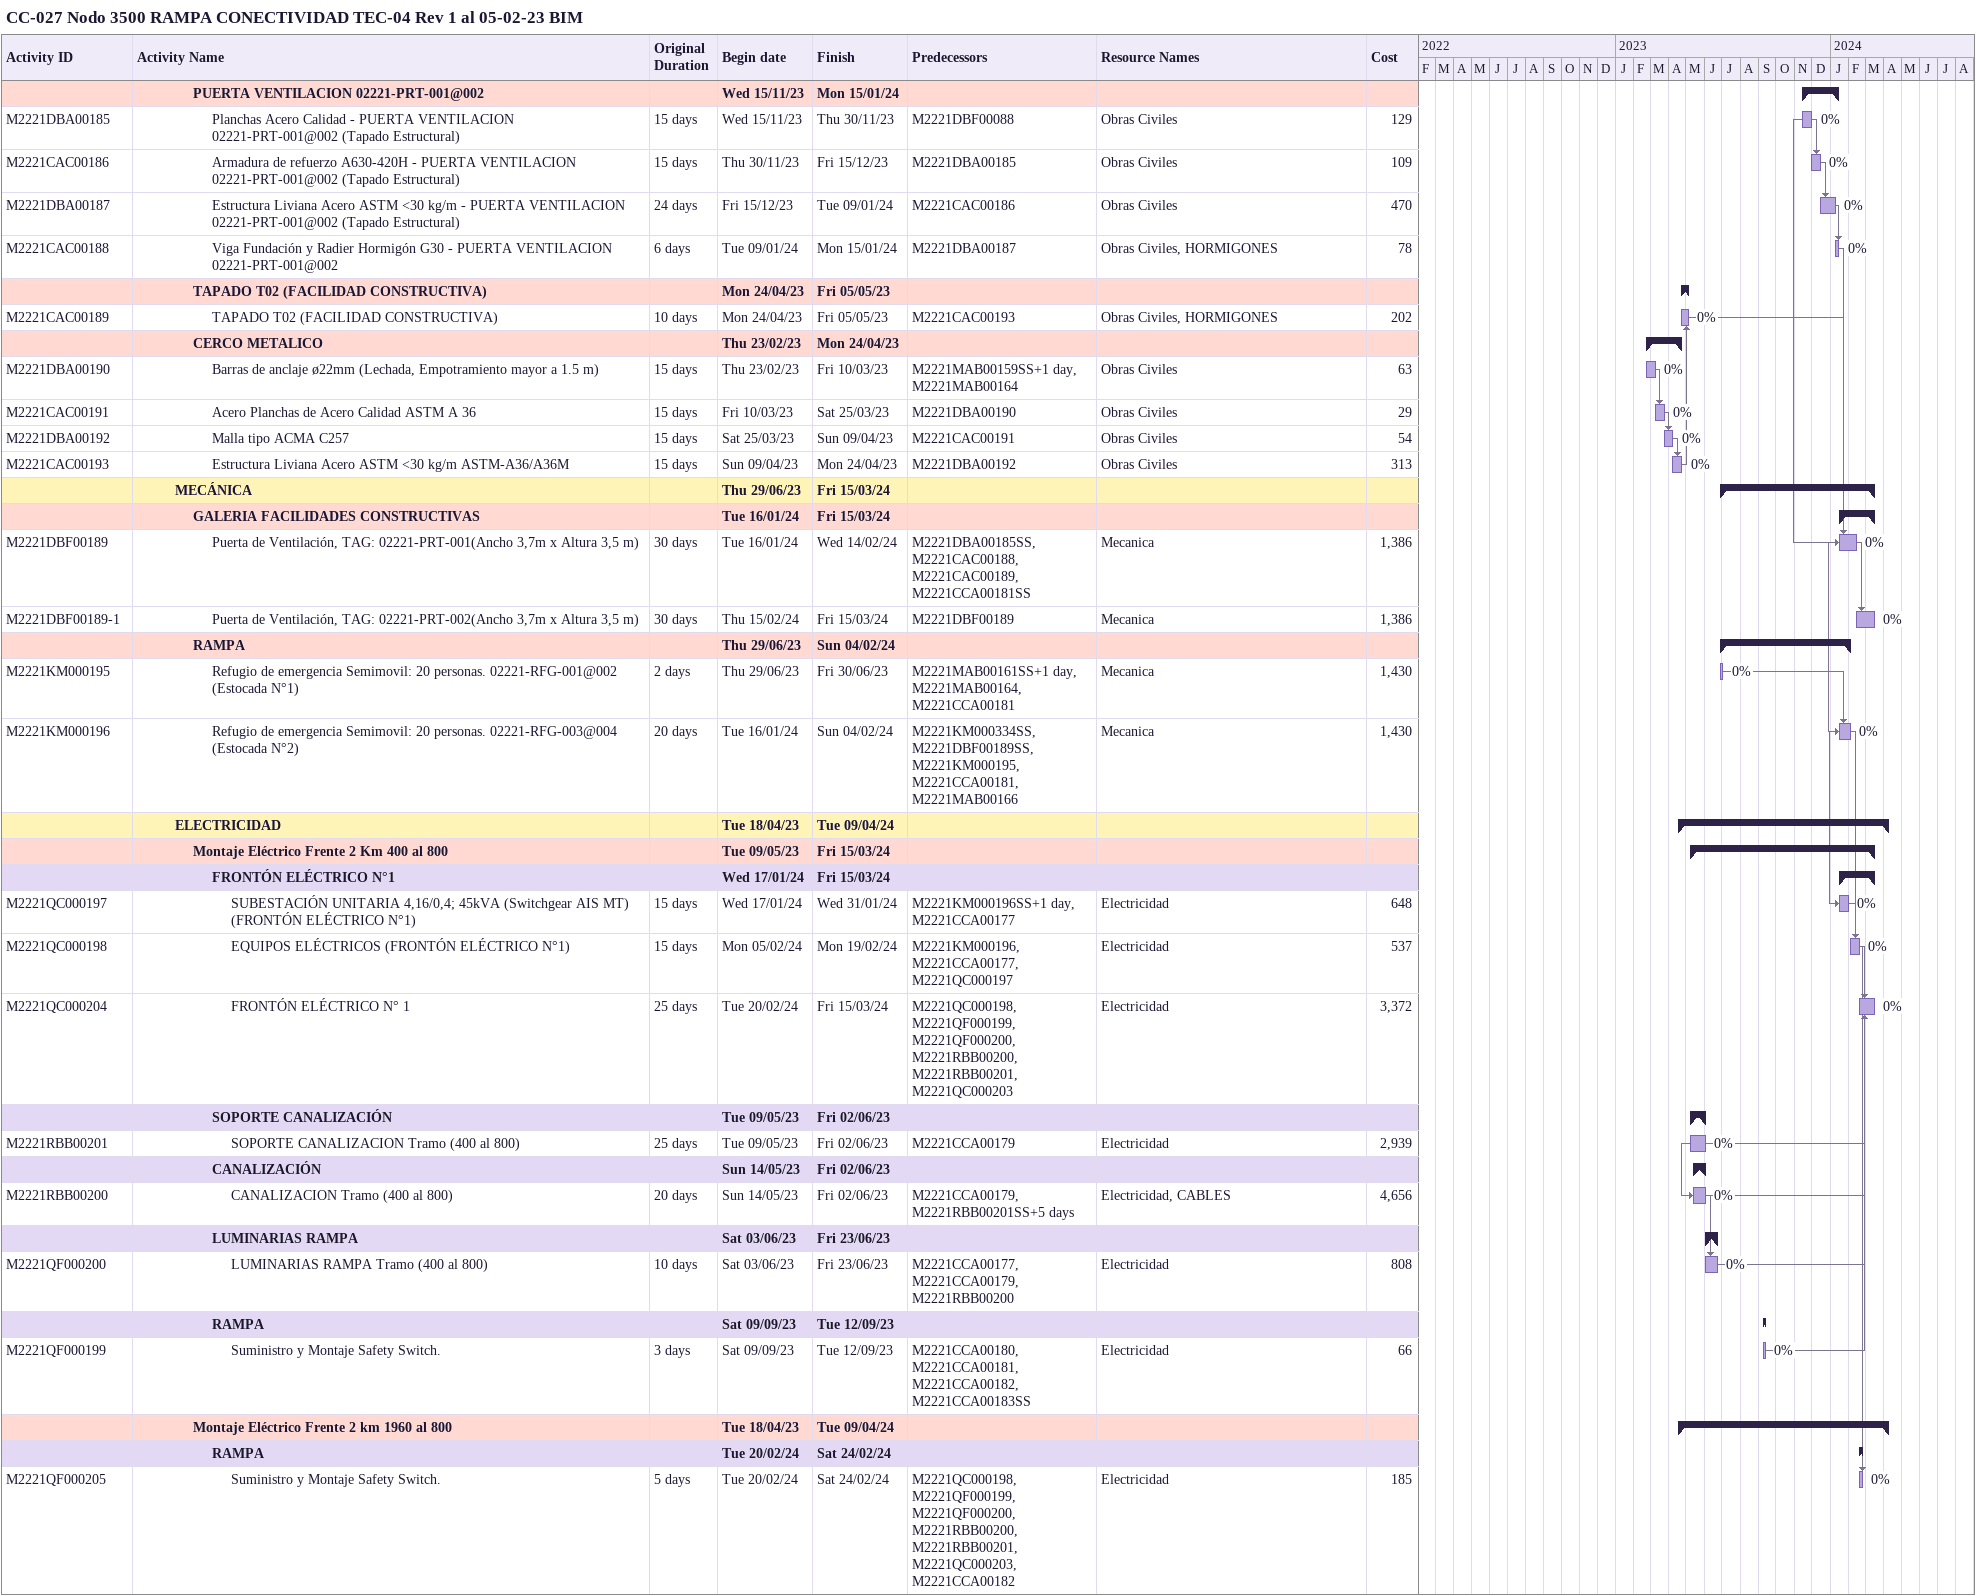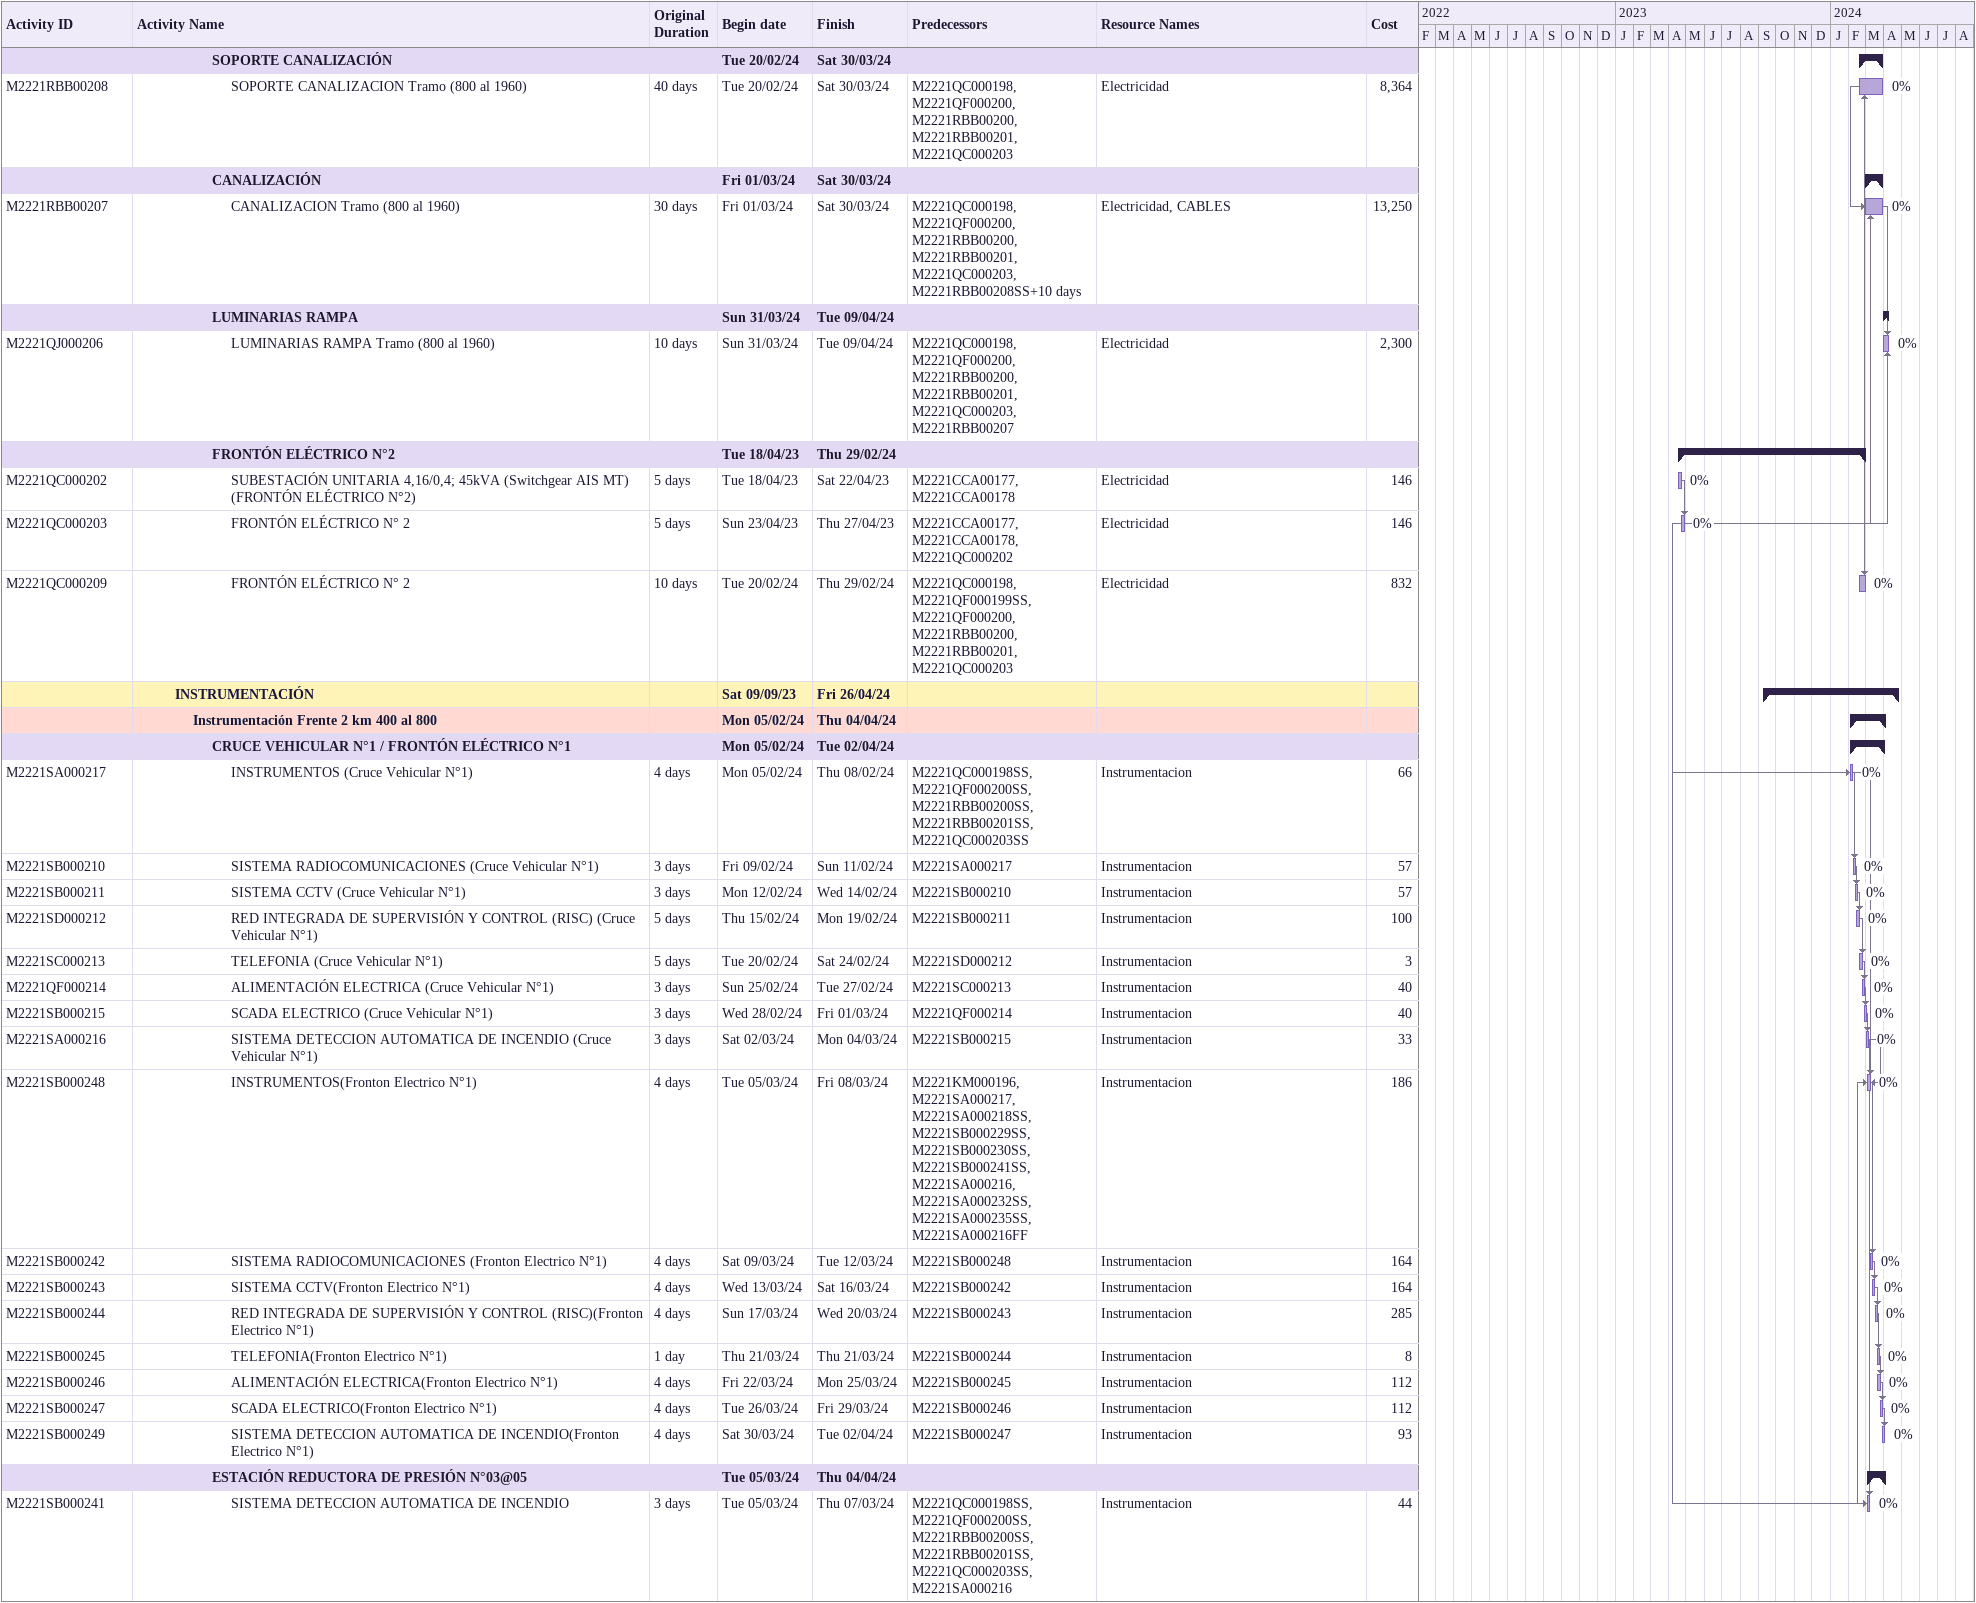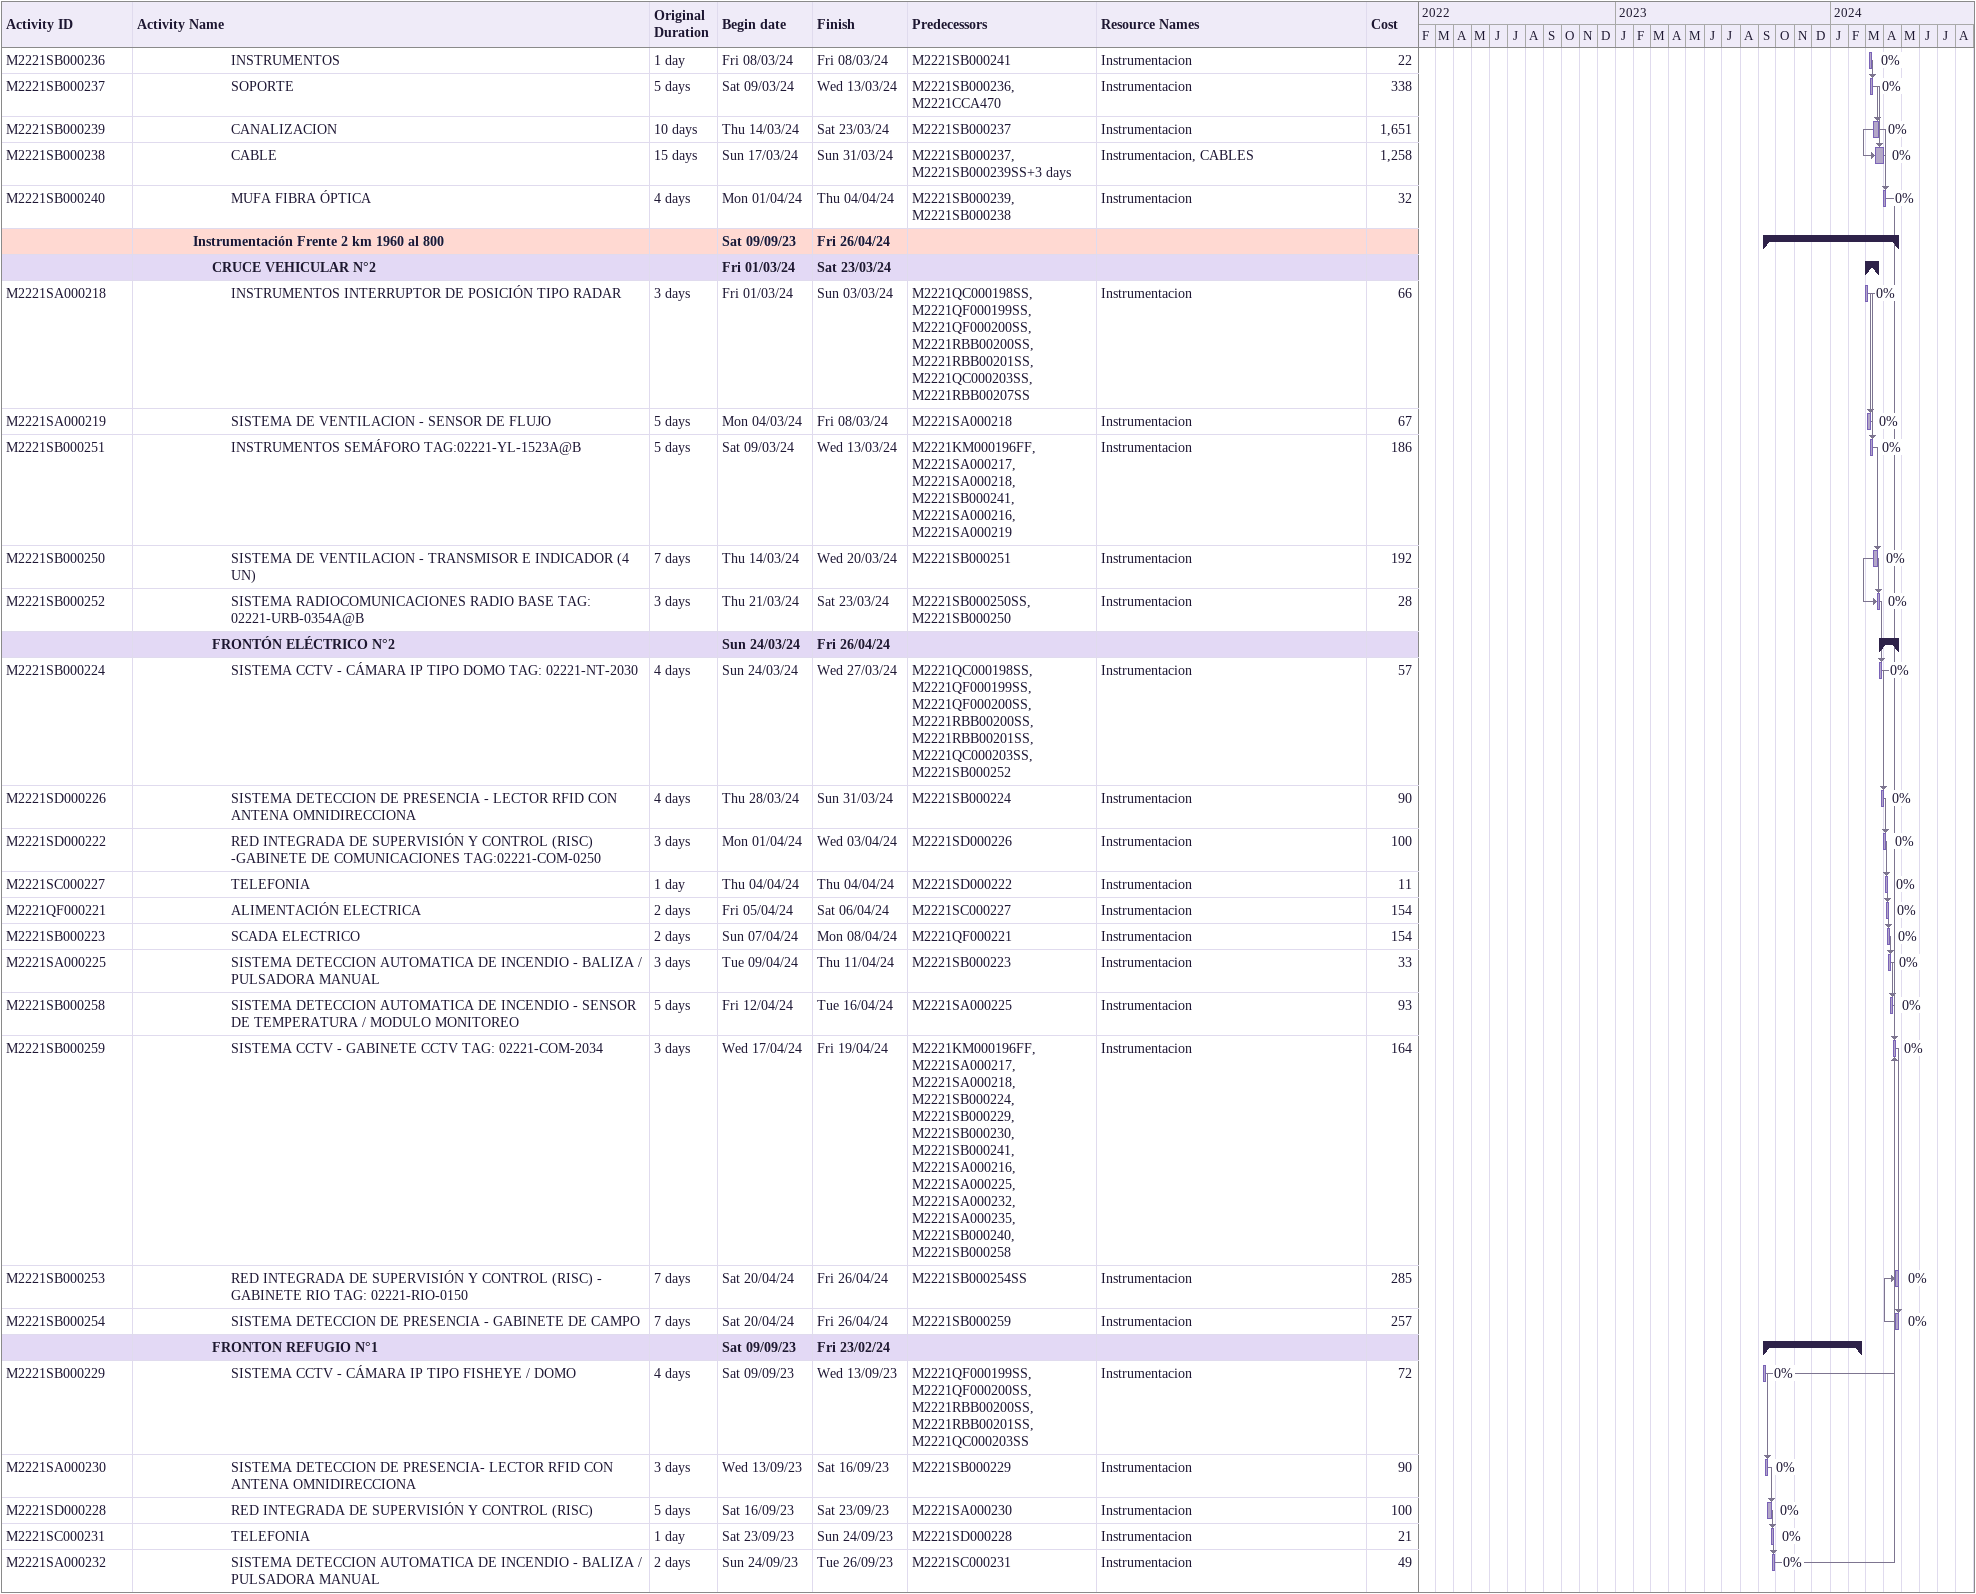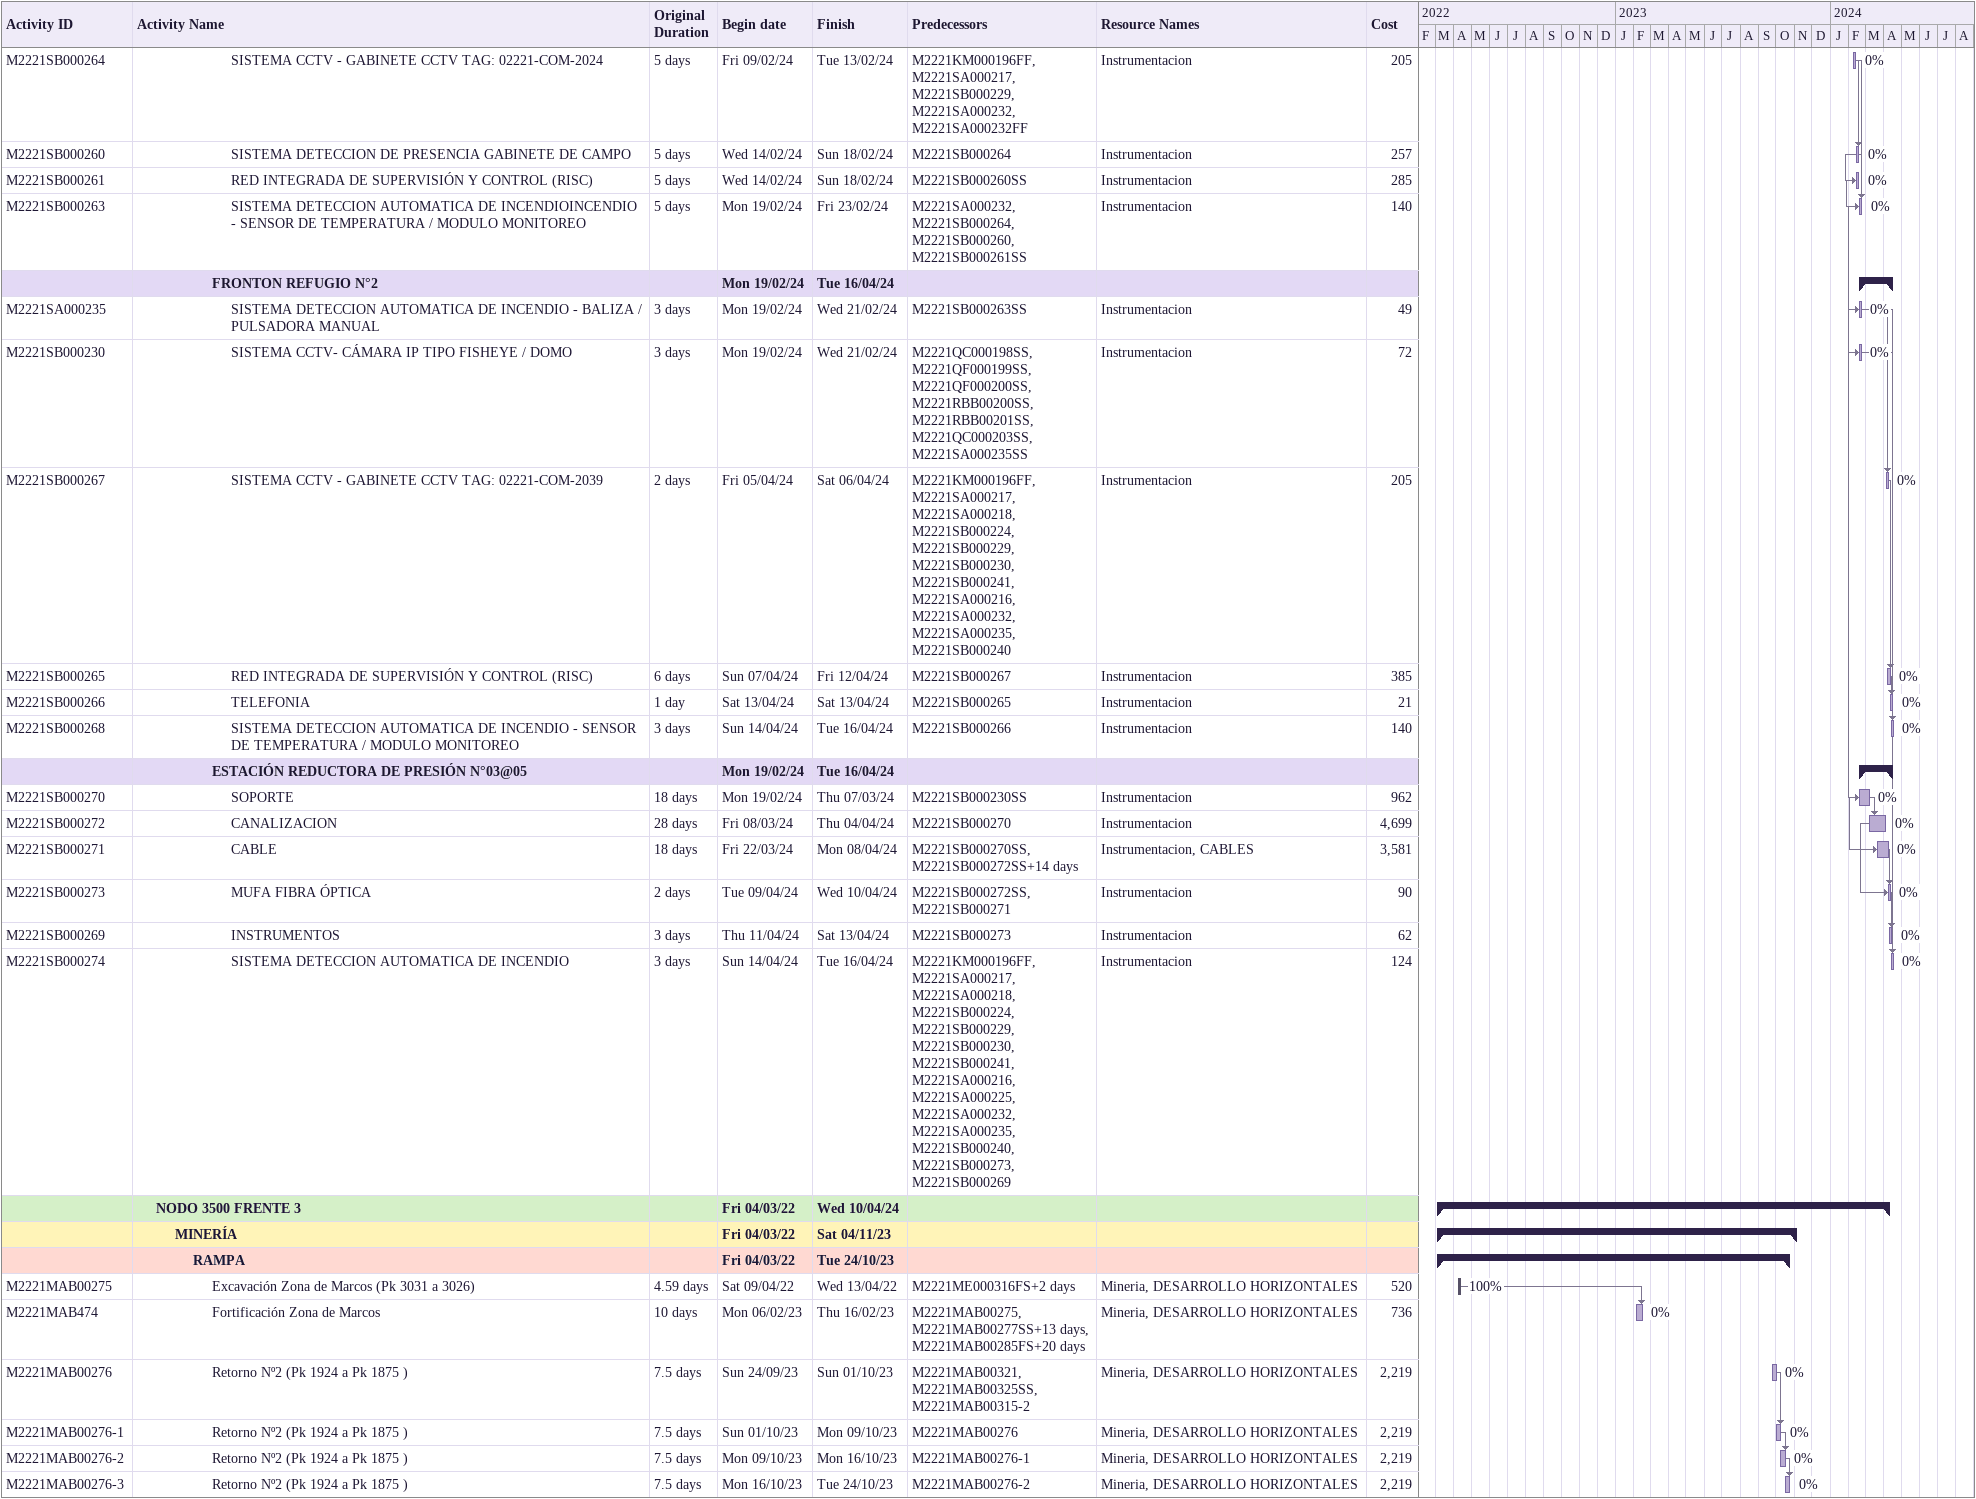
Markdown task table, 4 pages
CC-027 Nodo 3500 RAMPA CONECTIVIDAD TEC-04 Rev 1 al 05-02-23 BIM

| ID | Level | Task | Original duration | Start | Finish | Predecessors | Resources | % complete | Cost |
|---|---|---|---|---|---|---|---|---|---|
|  | 4 | **PUERTA VENTILACION 02221-PRT-001@002** |  | 2023-11-15 | 2024-01-15 |  |  |  |  |
| M2221DBA00185 | 5 | Planchas Acero Calidad - PUERTA VENTILACION 02221-PRT-001@002 (Tapado Estructural) | 15d | 2023-11-15 | 2023-11-30 | M2221DBF00088 | Obras Civiles | 0 | 129 |
| M2221CAC00186 | 5 | Armadura de refuerzo A630-420H - PUERTA VENTILACION 02221-PRT-001@002 (Tapado Estructural) | 15d | 2023-11-30 | 2023-12-15 | M2221DBA00185 | Obras Civiles | 0 | 109 |
| M2221DBA00187 | 5 | Estructura Liviana Acero ASTM <30 kg/m - PUERTA VENTILACION 02221-PRT-001@002 (Tapado Estructural) | 24d | 2023-12-15 | 2024-01-09 | M2221CAC00186 | Obras Civiles | 0 | 470 |
| M2221CAC00188 | 5 | Viga Fundación y Radier Hormigón G30 - PUERTA VENTILACION 02221-PRT-001@002 | 6d | 2024-01-09 | 2024-01-15 | M2221DBA00187 | Obras Civiles, HORMIGONES | 0 | 78 |
|  | 4 | **TAPADO T02 (FACILIDAD CONSTRUCTIVA)** |  | 2023-04-24 | 2023-05-05 |  |  |  |  |
| M2221CAC00189 | 5 | TAPADO T02 (FACILIDAD CONSTRUCTIVA) | 10d | 2023-04-24 | 2023-05-05 | M2221CAC00193 | Obras Civiles, HORMIGONES | 0 | 202 |
|  | 4 | **CERCO METALICO** |  | 2023-02-23 | 2023-04-24 |  |  |  |  |
| M2221DBA00190 | 5 | Barras de anclaje ø22mm (Lechada, Empotramiento mayor a 1.5 m) | 15d | 2023-02-23 | 2023-03-10 | M2221MAB00159SS+1d, M2221MAB00164 | Obras Civiles | 0 | 63 |
| M2221CAC00191 | 5 | Acero Planchas de Acero Calidad ASTM A 36 | 15d | 2023-03-10 | 2023-03-25 | M2221DBA00190 | Obras Civiles | 0 | 29 |
| M2221DBA00192 | 5 | Malla tipo ACMA C257 | 15d | 2023-03-25 | 2023-04-09 | M2221CAC00191 | Obras Civiles | 0 | 54 |
| M2221CAC00193 | 5 | Estructura Liviana Acero ASTM <30 kg/m ASTM-A36/A36M | 15d | 2023-04-09 | 2023-04-24 | M2221DBA00192 | Obras Civiles | 0 | 313 |
|  | 3 | **MECÁNICA** |  | 2023-06-29 | 2024-03-15 |  |  |  |  |
|  | 4 | **GALERIA FACILIDADES CONSTRUCTIVAS** |  | 2024-01-16 | 2024-03-15 |  |  |  |  |
| M2221DBF00189 | 5 | Puerta de Ventilación, TAG: 02221-PRT-001(Ancho 3,7m x Altura 3,5 m) | 30d | 2024-01-16 | 2024-02-14 | M2221DBA00185SS, M2221CAC00188, M2221CAC00189, M2221CCA00181SS | Mecanica | 0 | 1386 |
| M2221DBF00189-1 | 5 | Puerta de Ventilación, TAG: 02221-PRT-002(Ancho 3,7m x Altura 3,5 m) | 30d | 2024-02-15 | 2024-03-15 | M2221DBF00189 | Mecanica | 0 | 1386 |
|  | 4 | **RAMPA** |  | 2023-06-29 | 2024-02-04 |  |  |  |  |
| M2221KM000195 | 5 | Refugio de emergencia Semimovil: 20 personas. 02221-RFG-001@002 (Estocada N°1) | 2d | 2023-06-29 | 2023-06-30 | M2221MAB00161SS+1d, M2221MAB00164, M2221CCA00181 | Mecanica | 0 | 1430 |
| M2221KM000196 | 5 | Refugio de emergencia Semimovil: 20 personas. 02221-RFG-003@004 (Estocada N°2) | 20d | 2024-01-16 | 2024-02-04 | M2221KM000334SS, M2221DBF00189SS, M2221KM000195, M2221CCA00181, M2221MAB00166 | Mecanica | 0 | 1430 |
|  | 3 | **ELECTRICIDAD** |  | 2023-04-18 | 2024-04-09 |  |  |  |  |
|  | 4 | **Montaje Eléctrico Frente 2 Km 400 al 800** |  | 2023-05-09 | 2024-03-15 |  |  |  |  |
|  | 5 | **FRONTÓN ELÉCTRICO N°1** |  | 2024-01-17 | 2024-03-15 |  |  |  |  |
| M2221QC000197 | 6 | SUBESTACIÓN UNITARIA 4,16/0,4; 45kVA (Switchgear AIS MT) (FRONTÓN ELÉCTRICO N°1) | 15d | 2024-01-17 | 2024-01-31 | M2221KM000196SS+1d, M2221CCA00177 | Electricidad | 0 | 648 |
| M2221QC000198 | 6 | EQUIPOS ELÉCTRICOS (FRONTÓN ELÉCTRICO N°1) | 15d | 2024-02-05 | 2024-02-19 | M2221KM000196, M2221CCA00177, M2221QC000197 | Electricidad | 0 | 537 |
| M2221QC000204 | 6 | FRONTÓN ELÉCTRICO N° 1 | 25d | 2024-02-20 | 2024-03-15 | M2221QC000198, M2221QF000199, M2221QF000200, M2221RBB00200, M2221RBB00201, M2221QC000203 | Electricidad | 0 | 3372 |
|  | 5 | **SOPORTE CANALIZACIÓN** |  | 2023-05-09 | 2023-06-02 |  |  |  |  |
| M2221RBB00201 | 6 | SOPORTE CANALIZACION Tramo (400 al 800) | 25d | 2023-05-09 | 2023-06-02 | M2221CCA00179 | Electricidad | 0 | 2939 |
|  | 5 | **CANALIZACIÓN** |  | 2023-05-14 | 2023-06-02 |  |  |  |  |
| M2221RBB00200 | 6 | CANALIZACION Tramo (400 al 800) | 20d | 2023-05-14 | 2023-06-02 | M2221CCA00179, M2221RBB00201SS+5d | Electricidad, CABLES | 0 | 4656 |
|  | 5 | **LUMINARIAS RAMPA** |  | 2023-06-03 | 2023-06-23 |  |  |  |  |
| M2221QF000200 | 6 | LUMINARIAS RAMPA Tramo (400 al 800) | 10d | 2023-06-03 | 2023-06-23 | M2221CCA00177, M2221CCA00179, M2221RBB00200 | Electricidad | 0 | 808 |
|  | 5 | **RAMPA** |  | 2023-09-09 | 2023-09-12 |  |  |  |  |
| M2221QF000199 | 6 | Suministro y Montaje Safety Switch. | 3d | 2023-09-09 | 2023-09-12 | M2221CCA00180, M2221CCA00181, M2221CCA00182, M2221CCA00183SS | Electricidad | 0 | 66 |
|  | 4 | **Montaje Eléctrico Frente 2 km 1960 al 800** |  | 2023-04-18 | 2024-04-09 |  |  |  |  |
|  | 5 | **RAMPA** |  | 2024-02-20 | 2024-02-24 |  |  |  |  |
| M2221QF000205 | 6 | Suministro y Montaje Safety Switch. | 5d | 2024-02-20 | 2024-02-24 | M2221QC000198, M2221QF000199, M2221QF000200, M2221RBB00200, M2221RBB00201, M2221QC000203, M2221CCA00182 | Electricidad | 0 | 185 |
|  | 5 | **SOPORTE CANALIZACIÓN** |  | 2024-02-20 | 2024-03-30 |  |  |  |  |
| M2221RBB00208 | 6 | SOPORTE CANALIZACION Tramo (800 al 1960) | 40d | 2024-02-20 | 2024-03-30 | M2221QC000198, M2221QF000200, M2221RBB00200, M2221RBB00201, M2221QC000203 | Electricidad | 0 | 8364 |
|  | 5 | **CANALIZACIÓN** |  | 2024-03-01 | 2024-03-30 |  |  |  |  |
| M2221RBB00207 | 6 | CANALIZACION Tramo (800 al 1960) | 30d | 2024-03-01 | 2024-03-30 | M2221QC000198, M2221QF000200, M2221RBB00200, M2221RBB00201, M2221QC000203, M2221RBB00208SS+10d | Electricidad, CABLES | 0 | 13250 |
|  | 5 | **LUMINARIAS RAMPA** |  | 2024-03-31 | 2024-04-09 |  |  |  |  |
| M2221QJ000206 | 6 | LUMINARIAS RAMPA Tramo (800 al 1960) | 10d | 2024-03-31 | 2024-04-09 | M2221QC000198, M2221QF000200, M2221RBB00200, M2221RBB00201, M2221QC000203, M2221RBB00207 | Electricidad | 0 | 2300 |
|  | 5 | **FRONTÓN ELÉCTRICO N°2** |  | 2023-04-18 | 2024-02-29 |  |  |  |  |
| M2221QC000202 | 6 | SUBESTACIÓN UNITARIA 4,16/0,4; 45kVA (Switchgear AIS MT) (FRONTÓN ELÉCTRICO N°2) | 5d | 2023-04-18 | 2023-04-22 | M2221CCA00177, M2221CCA00178 | Electricidad | 0 | 146 |
| M2221QC000203 | 6 | FRONTÓN ELÉCTRICO N° 2 | 5d | 2023-04-23 | 2023-04-27 | M2221CCA00177, M2221CCA00178, M2221QC000202 | Electricidad | 0 | 146 |
| M2221QC000209 | 6 | FRONTÓN ELÉCTRICO N° 2 | 10d | 2024-02-20 | 2024-02-29 | M2221QC000198, M2221QF000199SS, M2221QF000200, M2221RBB00200, M2221RBB00201, M2221QC000203 | Electricidad | 0 | 832 |
|  | 3 | **INSTRUMENTACIÓN** |  | 2023-09-09 | 2024-04-26 |  |  |  |  |
|  | 4 | **Instrumentación Frente 2 km 400 al 800** |  | 2024-02-05 | 2024-04-04 |  |  |  |  |
|  | 5 | **CRUCE VEHICULAR N°1 / FRONTÓN ELÉCTRICO N°1** |  | 2024-02-05 | 2024-04-02 |  |  |  |  |
| M2221SA000217 | 6 | INSTRUMENTOS (Cruce Vehicular N°1) | 4d | 2024-02-05 | 2024-02-08 | M2221QC000198SS, M2221QF000200SS, M2221RBB00200SS, M2221RBB00201SS, M2221QC000203SS | Instrumentacion | 0 | 66 |
| M2221SB000210 | 6 | SISTEMA RADIOCOMUNICACIONES (Cruce Vehicular N°1) | 3d | 2024-02-09 | 2024-02-11 | M2221SA000217 | Instrumentacion | 0 | 57 |
| M2221SB000211 | 6 | SISTEMA CCTV (Cruce Vehicular N°1) | 3d | 2024-02-12 | 2024-02-14 | M2221SB000210 | Instrumentacion | 0 | 57 |
| M2221SD000212 | 6 | RED INTEGRADA DE SUPERVISIÓN Y CONTROL (RISC) (Cruce Vehicular N°1) | 5d | 2024-02-15 | 2024-02-19 | M2221SB000211 | Instrumentacion | 0 | 100 |
| M2221SC000213 | 6 | TELEFONIA (Cruce Vehicular N°1) | 5d | 2024-02-20 | 2024-02-24 | M2221SD000212 | Instrumentacion | 0 | 3 |
| M2221QF000214 | 6 | ALIMENTACIÓN ELECTRICA (Cruce Vehicular N°1) | 3d | 2024-02-25 | 2024-02-27 | M2221SC000213 | Instrumentacion | 0 | 40 |
| M2221SB000215 | 6 | SCADA ELECTRICO (Cruce Vehicular N°1) | 3d | 2024-02-28 | 2024-03-01 | M2221QF000214 | Instrumentacion | 0 | 40 |
| M2221SA000216 | 6 | SISTEMA DETECCION AUTOMATICA DE INCENDIO (Cruce Vehicular N°1) | 3d | 2024-03-02 | 2024-03-04 | M2221SB000215 | Instrumentacion | 0 | 33 |
| M2221SB000248 | 6 | INSTRUMENTOS(Fronton Electrico N°1) | 4d | 2024-03-05 | 2024-03-08 | M2221KM000196, M2221SA000217, M2221SA000218SS, M2221SB000229SS, M2221SB000230SS, M2221SB000241SS, M2221SA000216, M2221SA000232SS, M2221SA000235SS, M2221SA000216FF | Instrumentacion | 0 | 186 |
| M2221SB000242 | 6 | SISTEMA RADIOCOMUNICACIONES (Fronton Electrico N°1) | 4d | 2024-03-09 | 2024-03-12 | M2221SB000248 | Instrumentacion | 0 | 164 |
| M2221SB000243 | 6 | SISTEMA CCTV(Fronton Electrico N°1) | 4d | 2024-03-13 | 2024-03-16 | M2221SB000242 | Instrumentacion | 0 | 164 |
| M2221SB000244 | 6 | RED INTEGRADA DE SUPERVISIÓN Y CONTROL (RISC)(Fronton Electrico N°1) | 4d | 2024-03-17 | 2024-03-20 | M2221SB000243 | Instrumentacion | 0 | 285 |
| M2221SB000245 | 6 | TELEFONIA(Fronton Electrico N°1) | 1d | 2024-03-21 | 2024-03-21 | M2221SB000244 | Instrumentacion | 0 | 8 |
| M2221SB000246 | 6 | ALIMENTACIÓN ELECTRICA(Fronton Electrico N°1) | 4d | 2024-03-22 | 2024-03-25 | M2221SB000245 | Instrumentacion | 0 | 112 |
| M2221SB000247 | 6 | SCADA ELECTRICO(Fronton Electrico N°1) | 4d | 2024-03-26 | 2024-03-29 | M2221SB000246 | Instrumentacion | 0 | 112 |
| M2221SB000249 | 6 | SISTEMA DETECCION AUTOMATICA DE INCENDIO(Fronton Electrico N°1) | 4d | 2024-03-30 | 2024-04-02 | M2221SB000247 | Instrumentacion | 0 | 93 |
|  | 5 | **ESTACIÓN REDUCTORA DE PRESIÓN N°03@05** |  | 2024-03-05 | 2024-04-04 |  |  |  |  |
| M2221SB000241 | 6 | SISTEMA DETECCION AUTOMATICA DE INCENDIO | 3d | 2024-03-05 | 2024-03-07 | M2221QC000198SS, M2221QF000200SS, M2221RBB00200SS, M2221RBB00201SS, M2221QC000203SS, M2221SA000216 | Instrumentacion | 0 | 44 |
| M2221SB000236 | 6 | INSTRUMENTOS | 1d | 2024-03-08 | 2024-03-08 | M2221SB000241 | Instrumentacion | 0 | 22 |
| M2221SB000237 | 6 | SOPORTE | 5d | 2024-03-09 | 2024-03-13 | M2221SB000236, M2221CCA470 | Instrumentacion | 0 | 338 |
| M2221SB000239 | 6 | CANALIZACION | 10d | 2024-03-14 | 2024-03-23 | M2221SB000237 | Instrumentacion | 0 | 1651 |
| M2221SB000238 | 6 | CABLE | 15d | 2024-03-17 | 2024-03-31 | M2221SB000237, M2221SB000239SS+3d | Instrumentacion, CABLES | 0 | 1258 |
| M2221SB000240 | 6 | MUFA FIBRA ÓPTICA | 4d | 2024-04-01 | 2024-04-04 | M2221SB000239, M2221SB000238 | Instrumentacion | 0 | 32 |
|  | 4 | **Instrumentación Frente 2 km 1960 al 800** |  | 2023-09-09 | 2024-04-26 |  |  |  |  |
|  | 5 | **CRUCE VEHICULAR N°2** |  | 2024-03-01 | 2024-03-23 |  |  |  |  |
| M2221SA000218 | 6 | INSTRUMENTOS INTERRUPTOR DE POSICIÓN TIPO RADAR | 3d | 2024-03-01 | 2024-03-03 | M2221QC000198SS, M2221QF000199SS, M2221QF000200SS, M2221RBB00200SS, M2221RBB00201SS, M2221QC000203SS, M2221RBB00207SS | Instrumentacion | 0 | 66 |
| M2221SA000219 | 6 | SISTEMA DE VENTILACION - SENSOR DE FLUJO | 5d | 2024-03-04 | 2024-03-08 | M2221SA000218 | Instrumentacion | 0 | 67 |
| M2221SB000251 | 6 | INSTRUMENTOS SEMÁFORO TAG:02221-YL-1523A@B | 5d | 2024-03-09 | 2024-03-13 | M2221KM000196FF, M2221SA000217, M2221SA000218, M2221SB000241, M2221SA000216, M2221SA000219 | Instrumentacion | 0 | 186 |
| M2221SB000250 | 6 | SISTEMA DE VENTILACION - TRANSMISOR E INDICADOR (4 UN) | 7d | 2024-03-14 | 2024-03-20 | M2221SB000251 | Instrumentacion | 0 | 192 |
| M2221SB000252 | 6 | SISTEMA RADIOCOMUNICACIONES RADIO BASE TAG: 02221-URB-0354A@B | 3d | 2024-03-21 | 2024-03-23 | M2221SB000250SS, M2221SB000250 | Instrumentacion | 0 | 28 |
|  | 5 | **FRONTÓN ELÉCTRICO N°2** |  | 2024-03-24 | 2024-04-26 |  |  |  |  |
| M2221SB000224 | 6 | SISTEMA CCTV - CÁMARA IP TIPO DOMO TAG: 02221-NT-2030 | 4d | 2024-03-24 | 2024-03-27 | M2221QC000198SS, M2221QF000199SS, M2221QF000200SS, M2221RBB00200SS, M2221RBB00201SS, M2221QC000203SS, M2221SB000252 | Instrumentacion | 0 | 57 |
| M2221SD000226 | 6 | SISTEMA DETECCION DE PRESENCIA - LECTOR RFID CON ANTENA OMNIDIRECCIONA | 4d | 2024-03-28 | 2024-03-31 | M2221SB000224 | Instrumentacion | 0 | 90 |
| M2221SD000222 | 6 | RED INTEGRADA DE SUPERVISIÓN Y CONTROL (RISC) -GABINETE DE COMUNICACIONES TAG:02221-COM-0250 | 3d | 2024-04-01 | 2024-04-03 | M2221SD000226 | Instrumentacion | 0 | 100 |
| M2221SC000227 | 6 | TELEFONIA | 1d | 2024-04-04 | 2024-04-04 | M2221SD000222 | Instrumentacion | 0 | 11 |
| M2221QF000221 | 6 | ALIMENTACIÓN ELECTRICA | 2d | 2024-04-05 | 2024-04-06 | M2221SC000227 | Instrumentacion | 0 | 154 |
| M2221SB000223 | 6 | SCADA ELECTRICO | 2d | 2024-04-07 | 2024-04-08 | M2221QF000221 | Instrumentacion | 0 | 154 |
| M2221SA000225 | 6 | SISTEMA DETECCION AUTOMATICA DE INCENDIO - BALIZA / PULSADORA MANUAL | 3d | 2024-04-09 | 2024-04-11 | M2221SB000223 | Instrumentacion | 0 | 33 |
| M2221SB000258 | 6 | SISTEMA DETECCION AUTOMATICA DE INCENDIO - SENSOR DE TEMPERATURA / MODULO MONITOREO | 5d | 2024-04-12 | 2024-04-16 | M2221SA000225 | Instrumentacion | 0 | 93 |
| M2221SB000259 | 6 | SISTEMA CCTV - GABINETE CCTV TAG: 02221-COM-2034 | 3d | 2024-04-17 | 2024-04-19 | M2221KM000196FF, M2221SA000217, M2221SA000218, M2221SB000224, M2221SB000229, M2221SB000230, M2221SB000241, M2221SA000216, M2221SA000225, M2221SA000232, M2221SA000235, M2221SB000240, M2221SB000258 | Instrumentacion | 0 | 164 |
| M2221SB000253 | 6 | RED INTEGRADA DE SUPERVISIÓN Y CONTROL (RISC) - GABINETE RIO TAG: 02221-RIO-0150 | 7d | 2024-04-20 | 2024-04-26 | M2221SB000254SS | Instrumentacion | 0 | 285 |
| M2221SB000254 | 6 | SISTEMA DETECCION DE PRESENCIA - GABINETE DE CAMPO | 7d | 2024-04-20 | 2024-04-26 | M2221SB000259 | Instrumentacion | 0 | 257 |
|  | 5 | **FRONTON REFUGIO N°1** |  | 2023-09-09 | 2024-02-23 |  |  |  |  |
| M2221SB000229 | 6 | SISTEMA CCTV - CÁMARA IP TIPO FISHEYE / DOMO | 4d | 2023-09-09 | 2023-09-13 | M2221QF000199SS, M2221QF000200SS, M2221RBB00200SS, M2221RBB00201SS, M2221QC000203SS | Instrumentacion | 0 | 72 |
| M2221SA000230 | 6 | SISTEMA DETECCION DE PRESENCIA- LECTOR RFID CON ANTENA OMNIDIRECCIONA | 3d | 2023-09-13 | 2023-09-16 | M2221SB000229 | Instrumentacion | 0 | 90 |
| M2221SD000228 | 6 | RED INTEGRADA DE SUPERVISIÓN Y CONTROL (RISC) | 5d | 2023-09-16 | 2023-09-23 | M2221SA000230 | Instrumentacion | 0 | 100 |
| M2221SC000231 | 6 | TELEFONIA | 1d | 2023-09-23 | 2023-09-24 | M2221SD000228 | Instrumentacion | 0 | 21 |
| M2221SA000232 | 6 | SISTEMA DETECCION AUTOMATICA DE INCENDIO - BALIZA / PULSADORA MANUAL | 2d | 2023-09-24 | 2023-09-26 | M2221SC000231 | Instrumentacion | 0 | 49 |
| M2221SB000264 | 6 | SISTEMA CCTV - GABINETE CCTV TAG: 02221-COM-2024 | 5d | 2024-02-09 | 2024-02-13 | M2221KM000196FF, M2221SA000217, M2221SB000229, M2221SA000232, M2221SA000232FF | Instrumentacion | 0 | 205 |
| M2221SB000260 | 6 | SISTEMA DETECCION DE PRESENCIA GABINETE DE CAMPO | 5d | 2024-02-14 | 2024-02-18 | M2221SB000264 | Instrumentacion | 0 | 257 |
| M2221SB000261 | 6 | RED INTEGRADA DE SUPERVISIÓN Y CONTROL (RISC) | 5d | 2024-02-14 | 2024-02-18 | M2221SB000260SS | Instrumentacion | 0 | 285 |
| M2221SB000263 | 6 | SISTEMA DETECCION AUTOMATICA DE INCENDIOINCENDIO - SENSOR DE TEMPERATURA / MODULO MONITOREO | 5d | 2024-02-19 | 2024-02-23 | M2221SA000232, M2221SB000264, M2221SB000260, M2221SB000261SS | Instrumentacion | 0 | 140 |
|  | 5 | **FRONTON REFUGIO N°2** |  | 2024-02-19 | 2024-04-16 |  |  |  |  |
| M2221SA000235 | 6 | SISTEMA DETECCION AUTOMATICA DE INCENDIO - BALIZA / PULSADORA MANUAL | 3d | 2024-02-19 | 2024-02-21 | M2221SB000263SS | Instrumentacion | 0 | 49 |
| M2221SB000230 | 6 | SISTEMA CCTV- CÁMARA IP TIPO FISHEYE / DOMO | 3d | 2024-02-19 | 2024-02-21 | M2221QC000198SS, M2221QF000199SS, M2221QF000200SS, M2221RBB00200SS, M2221RBB00201SS, M2221QC000203SS, M2221SA000235SS | Instrumentacion | 0 | 72 |
| M2221SB000267 | 6 | SISTEMA CCTV - GABINETE CCTV TAG: 02221-COM-2039 | 2d | 2024-04-05 | 2024-04-06 | M2221KM000196FF, M2221SA000217, M2221SA000218, M2221SB000224, M2221SB000229, M2221SB000230, M2221SB000241, M2221SA000216, M2221SA000232, M2221SA000235, M2221SB000240 | Instrumentacion | 0 | 205 |
| M2221SB000265 | 6 | RED INTEGRADA DE SUPERVISIÓN Y CONTROL (RISC) | 6d | 2024-04-07 | 2024-04-12 | M2221SB000267 | Instrumentacion | 0 | 385 |
| M2221SB000266 | 6 | TELEFONIA | 1d | 2024-04-13 | 2024-04-13 | M2221SB000265 | Instrumentacion | 0 | 21 |
| M2221SB000268 | 6 | SISTEMA DETECCION AUTOMATICA DE INCENDIO - SENSOR DE TEMPERATURA / MODULO MONITOREO | 3d | 2024-04-14 | 2024-04-16 | M2221SB000266 | Instrumentacion | 0 | 140 |
|  | 5 | **ESTACIÓN REDUCTORA DE PRESIÓN N°03@05** |  | 2024-02-19 | 2024-04-16 |  |  |  |  |
| M2221SB000270 | 6 | SOPORTE | 18d | 2024-02-19 | 2024-03-07 | M2221SB000230SS | Instrumentacion | 0 | 962 |
| M2221SB000272 | 6 | CANALIZACION | 28d | 2024-03-08 | 2024-04-04 | M2221SB000270 | Instrumentacion | 0 | 4699 |
| M2221SB000271 | 6 | CABLE | 18d | 2024-03-22 | 2024-04-08 | M2221SB000270SS, M2221SB000272SS+14d | Instrumentacion, CABLES | 0 | 3581 |
| M2221SB000273 | 6 | MUFA FIBRA ÓPTICA | 2d | 2024-04-09 | 2024-04-10 | M2221SB000272SS, M2221SB000271 | Instrumentacion | 0 | 90 |
| M2221SB000269 | 6 | INSTRUMENTOS | 3d | 2024-04-11 | 2024-04-13 | M2221SB000273 | Instrumentacion | 0 | 62 |
| M2221SB000274 | 6 | SISTEMA DETECCION AUTOMATICA DE INCENDIO | 3d | 2024-04-14 | 2024-04-16 | M2221KM000196FF, M2221SA000217, M2221SA000218, M2221SB000224, M2221SB000229, M2221SB000230, M2221SB000241, M2221SA000216, M2221SA000225, M2221SA000232, M2221SA000235, M2221SB000240, M2221SB000273, M2221SB000269 | Instrumentacion | 0 | 124 |
|  | 2 | **NODO 3500 FRENTE 3** |  | 2022-03-04 | 2024-04-10 |  |  |  |  |
|  | 3 | **MINERÍA** |  | 2022-03-04 | 2023-11-04 |  |  |  |  |
|  | 4 | **RAMPA** |  | 2022-03-04 | 2023-10-24 |  |  |  |  |
| M2221MAB00275 | 5 | Excavación Zona de Marcos (Pk 3031 a 3026) | 4.59d | 2022-04-09 | 2022-04-13 | M2221ME000316FS+2d | Mineria, DESARROLLO HORIZONTALES | 100 | 520 |
| M2221MAB474 | 5 | Fortificación Zona de Marcos | 10d | 2023-02-06 | 2023-02-16 | M2221MAB00275, M2221MAB00277SS+13d, M2221MAB00285FS+20d | Mineria, DESARROLLO HORIZONTALES | 0 | 736 |
| M2221MAB00276 | 5 | Retorno Nº2 (Pk 1924 a Pk 1875 ) | 7.5d | 2023-09-24 | 2023-10-01 | M2221MAB00321, M2221MAB00325SS, M2221MAB00315-2 | Mineria, DESARROLLO HORIZONTALES | 0 | 2219 |
| M2221MAB00276-1 | 5 | Retorno Nº2 (Pk 1924 a Pk 1875 ) | 7.5d | 2023-10-01 | 2023-10-09 | M2221MAB00276 | Mineria, DESARROLLO HORIZONTALES | 0 | 2219 |
| M2221MAB00276-2 | 5 | Retorno Nº2 (Pk 1924 a Pk 1875 ) | 7.5d | 2023-10-09 | 2023-10-16 | M2221MAB00276-1 | Mineria, DESARROLLO HORIZONTALES | 0 | 2219 |
| M2221MAB00276-3 | 5 | Retorno Nº2 (Pk 1924 a Pk 1875 ) | 7.5d | 2023-10-16 | 2023-10-24 | M2221MAB00276-2 | Mineria, DESARROLLO HORIZONTALES | 0 | 2219 |
